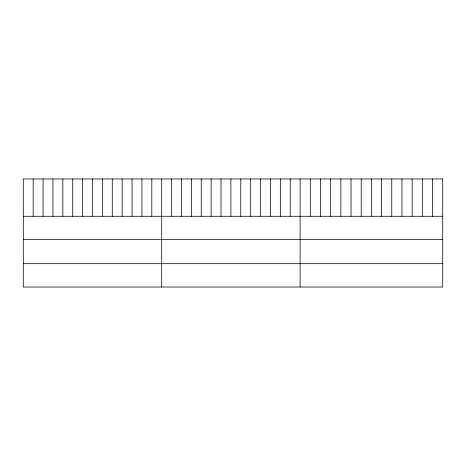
<?xml version="1.0" encoding="UTF-8"?>
<svg xmlns="http://www.w3.org/2000/svg" width="466" height="466" viewBox="0 0 466 466"><rect width="100%" height="100%" fill="white"/><g stroke="black" fill="none" stroke-linecap="round" stroke-linejoin="round"><path stroke-width="0.7" d="M23.3 216.282L442.7 216.282M23.3 239.629L442.7 239.629M23.3 263.68L442.7 263.68M432.512 178.967L432.512 216.282M422.33 178.967L422.33 216.282M412.142 178.967L412.142 216.282M401.96 178.967L401.96 216.282M391.772 178.967L391.772 216.282M381.59 178.967L381.59 216.282M371.402 178.967L371.402 216.282M361.214 178.967L361.214 216.282M351.032 178.967L351.032 216.282M340.844 178.967L340.844 216.282M330.662 178.967L330.662 216.282M320.474 178.967L320.474 216.282M310.292 178.967L310.292 216.282M300.104 178.967L300.104 287.033M290.219 178.967L290.219 216.282M280.334 178.967L280.334 216.282M270.449 178.967L270.449 216.282M260.558 178.967L260.558 216.282M250.673 178.967L250.673 216.282M240.788 178.967L240.788 216.282M230.903 178.967L230.903 216.282M221.018 178.967L221.018 216.282M211.133 178.967L211.133 216.282M201.248 178.967L201.248 216.282M191.357 178.967L191.357 216.282M181.472 178.967L181.472 216.282M171.587 178.967L171.587 216.282M161.702 178.967L161.702 287.033M151.817 178.967L151.817 216.282M141.932 178.967L141.932 216.282M132.047 178.967L132.047 216.282M122.156 178.967L122.156 216.282M112.271 178.967L112.271 216.282M102.386 178.967L102.386 216.282M92.501 178.967L92.501 216.282M82.616 178.967L82.616 216.282M72.731 178.967L72.731 216.282M62.846 178.967L62.846 216.282M52.955 178.967L52.955 216.282M43.07 178.967L43.07 216.282M33.185 178.967L33.185 216.282M442.7 178.967L23.3 178.967L23.3 287.033L442.7 287.033L442.7 178.967"/></g></svg>
